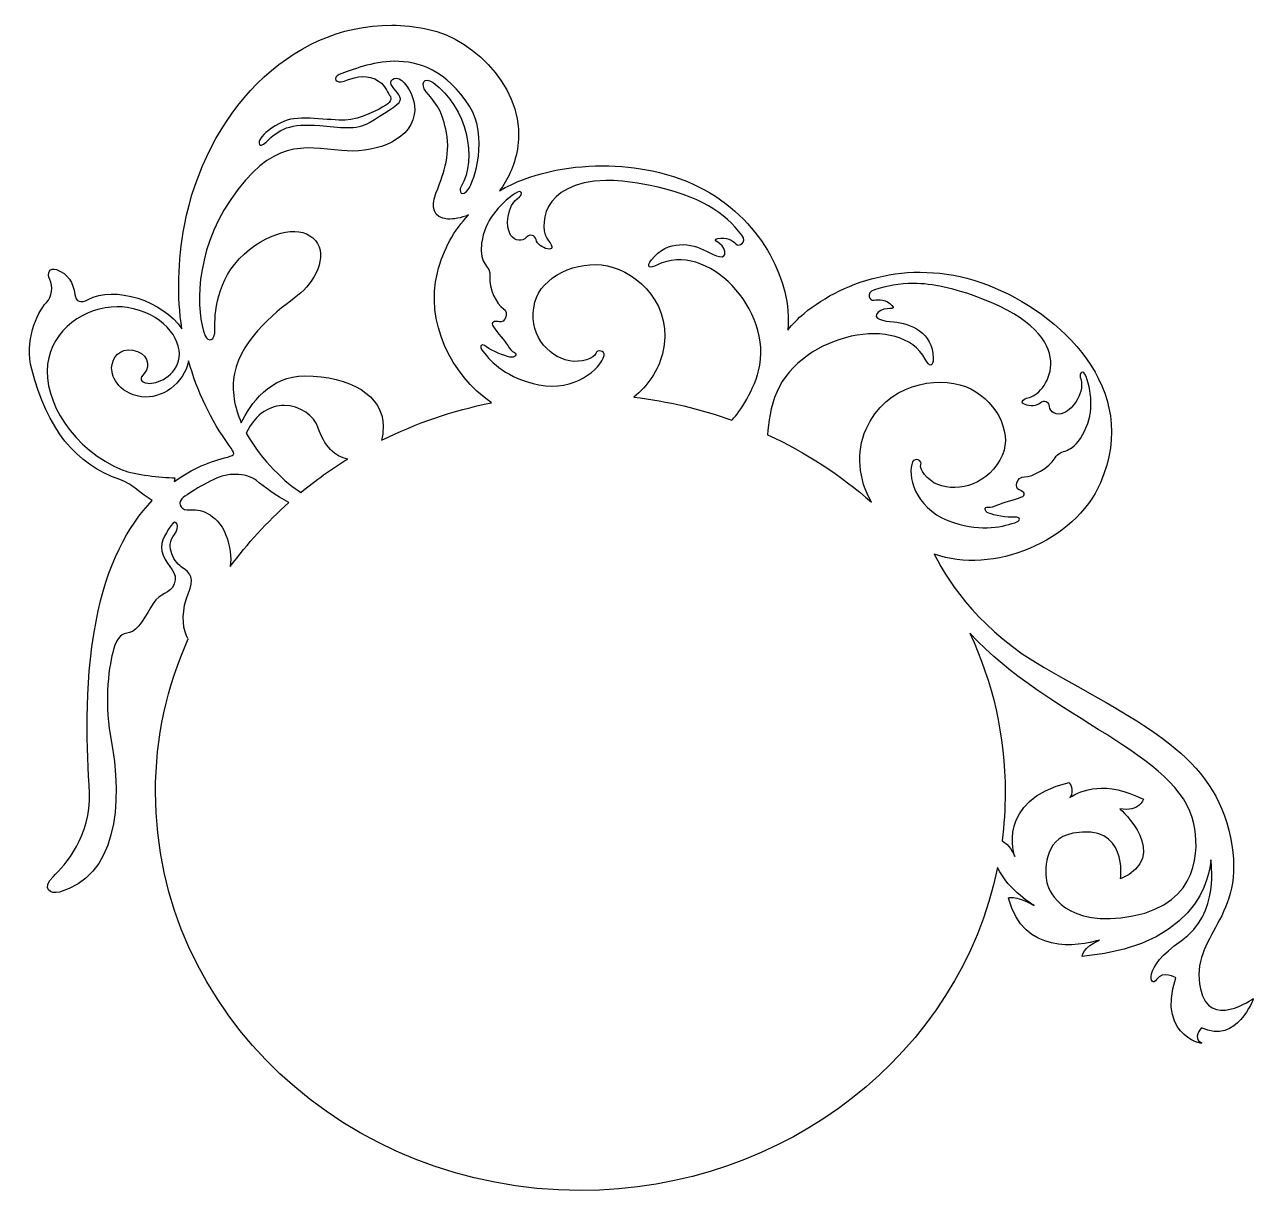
# Model space of a CAD drawing. Header units: centimetres. Extents: x -6.4 to 5.5, y 1.8 to 13.2.
import ezdxf

# ---------------------------------------------------------------- set-up
doc = ezdxf.new("R2010")
doc.units = ezdxf.units.CM
doc.header["$MEASUREMENT"] = 0
doc.layers.add('Layer 1', color=7, linetype='Continuous')

msp = doc.modelspace()

# ---------------------------------------------------------------- linework, layer by layer
at = {"layer": 'Layer 1', "color": 38, "lineweight": 25}
for points, knots in [([(-2.87593, 13.1584), (-3.87918, 13.16483), (-4.68849, 12.28949), (-4.8924, 11.21008), (-4.8924, 11.21008), (-4.95854, 10.86013), (-4.96541, 10.52294), (-4.91758, 10.20536), (-4.91758, 10.20536), (-5.10022, 10.47963), (-5.57488, 10.63048), (-5.8308, 10.49168), (-5.8308, 10.49168), (-5.90035, 10.45377), (-5.95002, 10.46534), (-5.95927, 10.54113), (-5.95927, 10.54113), (-5.97317, 10.65461), (-6.02453, 10.74065), (-6.13879, 10.78167), (-6.13879, 10.78167), (-6.20094, 10.80382), (-6.23546, 10.75192), (-6.20174, 10.6858), (-6.20174, 10.6858), (-6.16821, 10.61977), (-6.18468, 10.51564), (-6.23368, 10.46361), (-6.23368, 10.46361), (-6.33508, 10.3564), (-6.44808, 10.08036), (-6.37869, 9.81237), (-6.37869, 9.81237), (-6.22933, 9.23334), (-5.95074, 8.88861), (-5.52235, 8.74115), (-5.52235, 8.74115), (-5.39184, 8.69625), (-5.32111, 8.60084), (-5.20528, 8.53645), (-5.20528, 8.53645), (-5.44347, 8.2882), (-5.64767, 7.9152), (-5.75247, 7.36093), (-5.75247, 7.36093), (-5.87862, 6.69322), (-5.83478, 6.10689), (-5.81775, 5.69116), (-5.81775, 5.69116), (-5.8005, 5.27539), (-6.05277, 4.99078), (-6.17026, 4.87754), (-6.17026, 4.87754), (-6.28724, 4.76436), (-6.19541, 4.70404), (-6.10988, 4.72747), (-6.10988, 4.72747), (-5.56696, 4.87785), (-5.47832, 5.54945), (-5.61421, 6.26056), (-5.61421, 6.26056), (-5.67715, 6.58975), (-5.62256, 6.95658), (-5.58344, 7.08584), (-5.58344, 7.08584), (-5.54456, 7.2153), (-5.50278, 7.24072), (-5.42676, 7.25254), (-5.42676, 7.25254), (-5.3511, 7.26431), (-5.2617, 7.4247), (-5.19642, 7.53519), (-5.19642, 7.53519), (-5.13169, 7.64547), (-5.0335, 7.61825), (-4.99148, 7.7265), (-4.99148, 7.7265), (-4.94881, 7.83437), (-5.05568, 7.89106), (-5.10059, 8.00311), (-5.10059, 8.00311), (-5.14586, 8.11538), (-5.08587, 8.19936), (-5.02459, 8.28986), (-5.02459, 8.28986), (-4.96334, 8.38052), (-4.93252, 8.27108), (-4.98892, 8.20694), (-4.98892, 8.20694), (-5.09138, 8.09014), (-4.98329, 7.92406), (-4.91058, 7.88154), (-4.91058, 7.88154), (-4.83738, 7.83909), (-4.79083, 7.77463), (-4.85486, 7.62955), (-4.85486, 7.62955), (-4.91926, 7.48484), (-4.91493, 7.31215), (-4.87328, 7.22123), (-4.87328, 7.22123), (-4.86773, 7.20919), (-4.86205, 7.19913), (-4.85626, 7.19078), (-4.85626, 7.19078), (-5.06117, 6.73162), (-5.17427, 6.22767), (-5.17427, 5.69915), (-5.17427, 5.69915), (-5.17427, 3.56153), (-3.32244, 1.82669), (-1.04062, 1.82669), (-1.04062, 1.82669), (0.97365, 1.82669), (2.65303, 3.17843), (3.01913, 4.96585), (3.01913, 4.96585), (3.12672, 4.7399), (3.37654, 4.59683), (3.37654, 4.59683), (3.37654, 4.59683), (3.17224, 4.7087), (3.12405, 4.6696), (3.12405, 4.6696), (3.12405, 4.6696), (3.27522, 4.11351), (3.79698, 4.19933), (4.01233, 4.26106), (4.01233, 4.26106), (3.8476, 4.19234), (3.84096, 4.10236), (3.84097, 4.10236), (3.84097, 4.10236), (5.08567, 4.20658), (5.09295, 5.041), (5.09295, 5.041), (5.09295, 5.041), (5.09295, 5.041), (5.19027, 4.51726), (4.80432, 4.25372), (4.80432, 4.25372), (4.41817, 3.99027), (4.50595, 3.78594), (4.56604, 3.87758), (4.56604, 3.87758), (4.62623, 3.96917), (4.75489, 3.89312), (4.75489, 3.89312), (4.75489, 3.89312), (4.55214, 3.29271), (5.08461, 3.23236), (4.99853, 3.26671), (4.99853, 3.26671), (4.91227, 3.30034), (5.00296, 3.40793), (5.00296, 3.40793), (5.00296, 3.40793), (5.35365, 3.24306), (5.50842, 3.69382), (5.50842, 3.69382), (5.50842, 3.69382), (5.50841, 3.69382), (5.07635, 3.3814), (4.992, 3.7871), (4.992, 3.7871), (4.88161, 4.31867), (5.45192, 4.45615), (5.2853, 5.25801), (5.2853, 5.25801), (5.11844, 6.05966), (4.47223, 6.33949), (3.47096, 6.91331), (3.47096, 6.91331), (2.87137, 7.25702), (2.55757, 7.70854), (2.40223, 8.01563), (2.40223, 8.01563), (2.96786, 7.80962), (3.77051, 8.13358), (4.02049, 8.70919), (4.02049, 8.70919), (4.41987, 9.62777), (3.62641, 10.36283), (2.92238, 10.6329), (2.92238, 10.6329), (2.20067, 10.90984), (1.52859, 10.67922), (1.13695, 10.35586), (1.13695, 10.35586), (1.07718, 10.30655), (1.02406, 10.25197), (0.97678, 10.19413), (0.97678, 10.19413), (0.98745, 10.31593), (0.98114, 10.44195), (0.94974, 10.56553), (0.94974, 10.56553), (0.82974, 11.03857), (0.42273, 11.58483), (-0.33978, 11.74212), (-0.33978, 11.74212), (-0.49087, 11.77331), (-0.65686, 11.79079), (-0.82752, 11.79071), (-0.82752, 11.79071), (-1.16977, 11.79054), (-1.53072, 11.7199), (-1.82771, 11.54822), (-1.82771, 11.54822), (-1.74861, 11.65114), (-1.68468, 11.78469), (-1.65309, 11.95179), (-1.65309, 11.95179), (-1.55225, 12.48521), (-2.0401, 13.02061), (-2.52878, 13.12126), (-2.52878, 13.12126), (-2.64655, 13.1455), (-2.76252, 13.15767), (-2.87593, 13.1584)], [0, 0, 0, 0, 0.01785714, 0.01785714, 0.01785714, 0.01785714, 0.03571429, 0.03571429, 0.03571429, 0.03571429, 0.05357143, 0.05357143, 0.05357143, 0.05357143, 0.07142857, 0.07142857, 0.07142857, 0.07142857, 0.08928571, 0.08928571, 0.08928571, 0.08928571, 0.10714286, 0.10714286, 0.10714286, 0.10714286, 0.125, 0.125, 0.125, 0.125, 0.14285714, 0.14285714, 0.14285714, 0.14285714, 0.16071429, 0.16071429, 0.16071429, 0.16071429, 0.17857143, 0.17857143, 0.17857143, 0.17857143, 0.19642857, 0.19642857, 0.19642857, 0.19642857, 0.21428571, 0.21428571, 0.21428571, 0.21428571, 0.23214286, 0.23214286, 0.23214286, 0.23214286, 0.25, 0.25, 0.25, 0.25, 0.26785714, 0.26785714, 0.26785714, 0.26785714, 0.28571429, 0.28571429, 0.28571429, 0.28571429, 0.30357143, 0.30357143, 0.30357143, 0.30357143, 0.32142857, 0.32142857, 0.32142857, 0.32142857, 0.33928571, 0.33928571, 0.33928571, 0.33928571, 0.35714286, 0.35714286, 0.35714286, 0.35714286, 0.375, 0.375, 0.375, 0.375, 0.39285714, 0.39285714, 0.39285714, 0.39285714, 0.41071429, 0.41071429, 0.41071429, 0.41071429, 0.42857143, 0.42857143, 0.42857143, 0.42857143, 0.44642857, 0.44642857, 0.44642857, 0.44642857, 0.46428571, 0.46428571, 0.46428571, 0.46428571, 0.48214286, 0.48214286, 0.48214286, 0.48214286, 0.5, 0.5, 0.5, 0.5, 0.51785714, 0.51785714, 0.51785714, 0.51785714, 0.53571429, 0.53571429, 0.53571429, 0.53571429, 0.55357143, 0.55357143, 0.55357143, 0.55357143, 0.57142857, 0.57142857, 0.57142857, 0.57142857, 0.58928571, 0.58928571, 0.58928571, 0.58928571, 0.60714286, 0.60714286, 0.60714286, 0.60714286, 0.625, 0.625, 0.625, 0.625, 0.64285714, 0.64285714, 0.64285714, 0.64285714, 0.66071429, 0.66071429, 0.66071429, 0.66071429, 0.67857143, 0.67857143, 0.67857143, 0.67857143, 0.69642857, 0.69642857, 0.69642857, 0.69642857, 0.71428571, 0.71428571, 0.71428571, 0.71428571, 0.73214286, 0.73214286, 0.73214286, 0.73214286, 0.75, 0.75, 0.75, 0.75, 0.76785714, 0.76785714, 0.76785714, 0.76785714, 0.78571429, 0.78571429, 0.78571429, 0.78571429, 0.80357143, 0.80357143, 0.80357143, 0.80357143, 0.82142857, 0.82142857, 0.82142857, 0.82142857, 0.83928571, 0.83928571, 0.83928571, 0.83928571, 0.85714286, 0.85714286, 0.85714286, 0.85714286, 0.875, 0.875, 0.875, 0.875, 0.89285714, 0.89285714, 0.89285714, 0.89285714, 0.91071429, 0.91071429, 0.91071429, 0.91071429, 0.92857143, 0.92857143, 0.92857143, 0.92857143, 0.94642857, 0.94642857, 0.94642857, 0.94642857, 0.96428571, 0.96428571, 0.96428571, 0.96428571, 1, 1, 1, 1]), ([(-2.85215, 12.80752), (-2.60944, 12.81102), (-2.34105, 12.71743), (-2.11868, 12.37026), (-2.11868, 12.37026), (-1.93108, 12.07753), (-2.07277, 11.63946), (-2.13173, 11.56247), (-2.13173, 11.56247), (-2.1905, 11.48497), (-2.23235, 11.53514), (-2.20004, 11.59011), (-2.20004, 11.59011), (-2.04158, 11.85888), (-2.13855, 12.35475), (-2.47259, 12.6013), (-2.47259, 12.6013), (-2.56326, 12.66782), (-2.59971, 12.581), (-2.5409, 12.51234), (-2.5409, 12.51234), (-2.4205, 12.3707), (-2.36932, 12.29127), (-2.33713, 12.07163), (-2.33713, 12.07163), (-2.30495, 11.85208), (-2.40696, 11.62592), (-2.45067, 11.51108), (-2.45067, 11.51108), (-2.49425, 11.3963), (-2.47159, 11.28199), (-2.33317, 11.27399), (-2.33317, 11.27399), (-2.27283, 11.27059), (-2.20157, 11.28344), (-2.128, 11.31351), (-2.128, 11.31351), (-2.26718, 11.16676), (-2.37394, 10.98158), (-2.43179, 10.75188), (-2.43179, 10.75188), (-2.55039, 10.28179), (-2.3006, 9.75827), (-1.90558, 9.48675), (-1.90558, 9.48675), (-2.28365, 9.41126), (-2.64247, 9.28723), (-2.97455, 9.12205), (-2.97455, 9.12205), (-2.9654, 9.15874), (-2.96007, 9.20243), (-2.95963, 9.25484), (-2.95963, 9.25484), (-2.95709, 9.55923), (-3.28119, 9.74542), (-3.71968, 9.74867), (-3.71968, 9.74867), (-4.05818, 9.75135), (-4.25406, 9.47213), (-4.33984, 9.29198), (-4.33984, 9.29198), (-4.40516, 9.44273), (-4.43727, 9.60604), (-4.40629, 9.77026), (-4.40629, 9.77026), (-4.33871, 10.12723), (-3.95462, 10.40546), (-3.79149, 10.5299), (-3.79149, 10.5299), (-3.6282, 10.65399), (-3.49072, 10.91474), (-3.6171, 11.06432), (-3.6171, 11.06432), (-3.74338, 11.21399), (-4.03704, 11.17801), (-4.31163, 10.93261), (-4.31163, 10.93261), (-4.58628, 10.68666), (-4.60069, 10.33903), (-4.59607, 10.20774), (-4.59607, 10.20774), (-4.59125, 10.07621), (-4.6646, 10.07748), (-4.69003, 10.13799), (-4.69003, 10.13799), (-4.78466, 10.36174), (-4.79536, 10.94688), (-4.44849, 11.45515), (-4.44849, 11.45515), (-4.0374, 12.05748), (-3.74182, 11.97631), (-3.3632, 11.9397), (-3.3632, 11.9397), (-3.07657, 11.91173), (-2.70917, 12.01193), (-2.65677, 12.28886), (-2.65677, 12.28886), (-2.63439, 12.40788), (-2.68769, 12.51494), (-2.75329, 12.5972), (-2.75329, 12.5972), (-2.81858, 12.67916), (-2.90783, 12.63571), (-2.88106, 12.58252), (-2.88106, 12.58252), (-2.85444, 12.52869), (-2.77683, 12.47157), (-2.79246, 12.42662), (-2.79246, 12.42662), (-2.80842, 12.38197), (-2.96552, 12.29039), (-3.09066, 12.21328), (-3.09066, 12.21328), (-3.21555, 12.13597), (-3.39438, 12.16545), (-3.5749, 12.1824), (-3.5749, 12.1824), (-3.86558, 12.20888), (-3.97201, 12.14733), (-4.09854, 12.02218), (-4.09854, 12.02218), (-4.17072, 11.95093), (-4.18013, 12.01837), (-4.15006, 12.06019), (-4.15006, 12.06019), (-4.12009, 12.10212), (-4.05685, 12.16481), (-3.92018, 12.2258), (-3.92018, 12.2258), (-3.78328, 12.28698), (-3.4775, 12.23098), (-3.3294, 12.23487), (-3.3294, 12.23487), (-3.18158, 12.23886), (-2.9923, 12.34399), (-2.93398, 12.38019), (-2.93398, 12.38019), (-2.87575, 12.41625), (-2.87529, 12.45747), (-2.89971, 12.48297), (-2.89971, 12.48297), (-2.92439, 12.50882), (-2.93199, 12.58591), (-3.04053, 12.63585), (-3.04053, 12.63585), (-3.14894, 12.68524), (-3.25914, 12.64606), (-3.33872, 12.61426), (-3.33872, 12.61426), (-3.41852, 12.58274), (-3.45668, 12.65274), (-3.38558, 12.67904), (-3.38558, 12.67904), (-3.26063, 12.72569), (-3.0663, 12.80442), (-2.85215, 12.80752)], [0, 0, 0, 0, 0.025, 0.025, 0.025, 0.025, 0.05, 0.05, 0.05, 0.05, 0.075, 0.075, 0.075, 0.075, 0.1, 0.1, 0.1, 0.1, 0.125, 0.125, 0.125, 0.125, 0.15, 0.15, 0.15, 0.15, 0.175, 0.175, 0.175, 0.175, 0.2, 0.2, 0.2, 0.2, 0.225, 0.225, 0.225, 0.225, 0.25, 0.25, 0.25, 0.25, 0.275, 0.275, 0.275, 0.275, 0.3, 0.3, 0.3, 0.3, 0.325, 0.325, 0.325, 0.325, 0.35, 0.35, 0.35, 0.35, 0.375, 0.375, 0.375, 0.375, 0.4, 0.4, 0.4, 0.4, 0.425, 0.425, 0.425, 0.425, 0.45, 0.45, 0.45, 0.45, 0.475, 0.475, 0.475, 0.475, 0.5, 0.5, 0.5, 0.5, 0.525, 0.525, 0.525, 0.525, 0.55, 0.55, 0.55, 0.55, 0.575, 0.575, 0.575, 0.575, 0.6, 0.6, 0.6, 0.6, 0.625, 0.625, 0.625, 0.625, 0.65, 0.65, 0.65, 0.65, 0.675, 0.675, 0.675, 0.675, 0.7, 0.7, 0.7, 0.7, 0.725, 0.725, 0.725, 0.725, 0.75, 0.75, 0.75, 0.75, 0.775, 0.775, 0.775, 0.775, 0.8, 0.8, 0.8, 0.8, 0.825, 0.825, 0.825, 0.825, 0.85, 0.85, 0.85, 0.85, 0.875, 0.875, 0.875, 0.875, 0.9, 0.9, 0.9, 0.9, 0.925, 0.925, 0.925, 0.925, 0.95, 0.95, 0.95, 0.95, 1, 1, 1, 1]), ([(-0.79232, 11.64798), (-0.78215, 11.64812), (-0.7718, 11.64807), (-0.76131, 11.64798), (-0.76131, 11.64798), (-0.65149, 11.64703), (-0.52419, 11.63322), (-0.37709, 11.60285), (-0.37709, 11.60285), (0.13773, 11.49683), (0.36282, 11.33543), (0.53218, 11.11572), (0.53218, 11.11572), (0.5838, 11.04812), (0.50244, 10.99716), (0.47319, 11.0315), (0.47319, 11.0315), (0.44429, 11.06568), (0.37849, 11.10173), (0.2988, 11.08419), (0.2988, 11.08419), (0.21945, 11.06674), (0.3513, 11.04529), (0.36688, 10.95722), (0.36688, 10.95722), (0.38227, 10.86939), (0.26884, 10.91524), (0.18642, 10.96046), (0.18642, 10.96046), (0.04587, 11.03773), (-0.19196, 11.08105), (-0.34701, 10.87819), (-0.34701, 10.87819), (-0.40315, 10.80487), (-0.37017, 10.78686), (-0.29129, 10.82702), (-0.29129, 10.82702), (0.18468, 11.07017), (0.84462, 10.39505), (0.69375, 9.7979), (0.69375, 9.7979), (0.63901, 9.57992), (0.47663, 9.35229), (0.43263, 9.31833), (0.43263, 9.31833), (0.1306, 9.42639), (-0.18839, 9.50208), (-0.51954, 9.54116), (-0.51954, 9.54116), (-0.38234, 9.65396), (-0.28328, 9.79912), (-0.24163, 9.96438), (-0.24163, 9.96438), (-0.12507, 10.42702), (-0.47976, 10.7566), (-0.77716, 10.81795), (-0.77716, 10.81795), (-1.07419, 10.87939), (-1.42122, 10.70937), (-1.48289, 10.46555), (-1.48289, 10.46555), (-1.55835, 10.16569), (-1.36233, 9.93913), (-1.14716, 9.89464), (-1.14716, 9.89464), (-1.03626, 9.87193), (-0.9021, 9.92362), (-0.8914, 9.96654), (-0.8914, 9.96654), (-0.88071, 10.00964), (-0.79774, 9.99235), (-0.80934, 9.94581), (-0.80934, 9.94581), (-0.84173, 9.8167), (-1.09855, 9.59084), (-1.44349, 9.66187), (-1.44349, 9.66187), (-1.75619, 9.72635), (-1.90184, 9.87438), (-1.99068, 9.98965), (-1.99068, 9.98965), (-2.02512, 10.03419), (-2.0111, 10.07319), (-1.95478, 10.03132), (-1.95478, 10.03132), (-1.89883, 9.98971), (-1.7774, 9.94167), (-1.72606, 9.93135), (-1.72606, 9.93135), (-1.67435, 9.92064), (-1.65159, 9.96129), (-1.68176, 9.97496), (-1.68176, 9.97496), (-1.71147, 9.98872), (-1.72667, 10.01044), (-1.74704, 10.04493), (-1.74704, 10.04493), (-1.7676, 10.07932), (-1.85184, 10.17595), (-1.88553, 10.22436), (-1.88553, 10.22436), (-1.91923, 10.27277), (-1.87417, 10.28593), (-1.82724, 10.27273), (-1.82724, 10.27273), (-1.78079, 10.25939), (-1.72514, 10.36467), (-1.79018, 10.40466), (-1.79018, 10.40466), (-1.85503, 10.44448), (-1.93267, 10.59985), (-1.92027, 10.7143), (-1.92027, 10.7143), (-1.90803, 10.82876), (-2.03299, 10.81301), (-2.00094, 11.04036), (-2.00094, 11.04036), (-1.9696, 11.26041), (-1.83479, 11.41021), (-1.67477, 11.5236), (-1.67477, 11.5236), (-1.60902, 11.57014), (-1.59864, 11.51164), (-1.6335, 11.48862), (-1.6335, 11.48862), (-1.76519, 11.4021), (-1.76849, 11.19501), (-1.7186, 11.11766), (-1.7186, 11.11766), (-1.67693, 11.05239), (-1.601, 11.05574), (-1.56659, 11.09391), (-1.56659, 11.09391), (-1.53182, 11.13208), (-1.48109, 11.11777), (-1.47123, 11.07426), (-1.47123, 11.07426), (-1.46119, 11.0306), (-1.40831, 10.99333), (-1.36049, 10.98357), (-1.36049, 10.98357), (-1.31314, 10.97372), (-1.29781, 11.00079), (-1.35116, 11.06281), (-1.35116, 11.06281), (-1.44946, 11.1771), (-1.433, 11.63912), (-0.79232, 11.64798)], [0, 0, 0, 0, 0.02631579, 0.02631579, 0.02631579, 0.02631579, 0.05263158, 0.05263158, 0.05263158, 0.05263158, 0.07894737, 0.07894737, 0.07894737, 0.07894737, 0.10526316, 0.10526316, 0.10526316, 0.10526316, 0.13157895, 0.13157895, 0.13157895, 0.13157895, 0.15789474, 0.15789474, 0.15789474, 0.15789474, 0.18421053, 0.18421053, 0.18421053, 0.18421053, 0.21052632, 0.21052632, 0.21052632, 0.21052632, 0.23684211, 0.23684211, 0.23684211, 0.23684211, 0.26315789, 0.26315789, 0.26315789, 0.26315789, 0.28947368, 0.28947368, 0.28947368, 0.28947368, 0.31578947, 0.31578947, 0.31578947, 0.31578947, 0.34210526, 0.34210526, 0.34210526, 0.34210526, 0.36842105, 0.36842105, 0.36842105, 0.36842105, 0.39473684, 0.39473684, 0.39473684, 0.39473684, 0.42105263, 0.42105263, 0.42105263, 0.42105263, 0.44736842, 0.44736842, 0.44736842, 0.44736842, 0.47368421, 0.47368421, 0.47368421, 0.47368421, 0.5, 0.5, 0.5, 0.5, 0.52631579, 0.52631579, 0.52631579, 0.52631579, 0.55263158, 0.55263158, 0.55263158, 0.55263158, 0.57894737, 0.57894737, 0.57894737, 0.57894737, 0.60526316, 0.60526316, 0.60526316, 0.60526316, 0.63157895, 0.63157895, 0.63157895, 0.63157895, 0.65789474, 0.65789474, 0.65789474, 0.65789474, 0.68421053, 0.68421053, 0.68421053, 0.68421053, 0.71052632, 0.71052632, 0.71052632, 0.71052632, 0.73684211, 0.73684211, 0.73684211, 0.73684211, 0.76315789, 0.76315789, 0.76315789, 0.76315789, 0.78947368, 0.78947368, 0.78947368, 0.78947368, 0.81578947, 0.81578947, 0.81578947, 0.81578947, 0.84210526, 0.84210526, 0.84210526, 0.84210526, 0.86842105, 0.86842105, 0.86842105, 0.86842105, 0.89473684, 0.89473684, 0.89473684, 0.89473684, 0.92105263, 0.92105263, 0.92105263, 0.92105263, 0.94736842, 0.94736842, 0.94736842, 0.94736842, 1, 1, 1, 1]), ([(2.20243, 10.64715), (2.3825, 10.64638), (2.5924, 10.60429), (2.86642, 10.49902), (2.86642, 10.49902), (3.85661, 10.11924), (3.50765, 9.58755), (3.32875, 9.53879), (3.32875, 9.53879), (3.2466, 9.51641), (3.24238, 9.48597), (3.28725, 9.46883), (3.28725, 9.46883), (3.33244, 9.45137), (3.39883, 9.45377), (3.43413, 9.48416), (3.43413, 9.48416), (3.46919, 9.51453), (3.51957, 9.49936), (3.52435, 9.44961), (3.52435, 9.44961), (3.52884, 9.40006), (3.58918, 9.35682), (3.66378, 9.38807), (3.66378, 9.38807), (3.75259, 9.42484), (3.8783, 9.59613), (3.82418, 9.73701), (3.82418, 9.73701), (3.80991, 9.7744), (3.85471, 9.81678), (3.87967, 9.74371), (3.87967, 9.74371), (3.94032, 9.56575), (3.95763, 9.37153), (3.84679, 9.17473), (3.84679, 9.17473), (3.73202, 8.97159), (3.63942, 9.0508), (3.57844, 8.9506), (3.57844, 8.9506), (3.5176, 8.85032), (3.3578, 8.7645), (3.28002, 8.76641), (3.28002, 8.76641), (3.20198, 8.76828), (3.18219, 8.6526), (3.22849, 8.6388), (3.22849, 8.6388), (3.27509, 8.62464), (3.30382, 8.58989), (3.24621, 8.56819), (3.24621, 8.56819), (3.18861, 8.54649), (3.05986, 8.51221), (3.0217, 8.49499), (3.0217, 8.49499), (2.98364, 8.47761), (2.95732, 8.46777), (2.92447, 8.47232), (2.92447, 8.47232), (2.8913, 8.47718), (2.88483, 8.4319), (2.9338, 8.41315), (2.9338, 8.41315), (2.98222, 8.39429), (3.11143, 8.36892), (3.18303, 8.37321), (3.18303, 8.37321), (3.2551, 8.37751), (3.24234, 8.33823), (3.18653, 8.32009), (3.18653, 8.32009), (3.04232, 8.273), (2.83154, 8.22917), (2.53559, 8.34276), (2.53559, 8.34276), (2.20919, 8.46814), (2.13883, 8.7899), (2.1924, 8.91281), (2.1924, 8.91281), (2.21177, 8.95707), (2.29058, 8.927), (2.2726, 8.88604), (2.2726, 8.88604), (2.25473, 8.84521), (2.33257, 8.73148), (2.43744, 8.69105), (2.43744, 8.69105), (2.64115, 8.61299), (2.94199, 8.69416), (3.06623, 8.97975), (3.06623, 8.97975), (3.16698, 9.21213), (2.98841, 9.53599), (2.70718, 9.64373), (2.70718, 9.64373), (2.4257, 9.75174), (1.93095, 9.67071), (1.7394, 9.23001), (1.7394, 9.23001), (1.6404, 9.00218), (1.66549, 8.74482), (1.79116, 8.51939), (1.79116, 8.51939), (1.49294, 8.78245), (1.15317, 9.00451), (0.78188, 9.17581), (0.78188, 9.17581), (0.78675, 9.28718), (0.81043, 9.45343), (0.87047, 9.59126), (0.87047, 9.59126), (1.11736, 10.16031), (2.07626, 10.3618), (2.31503, 9.90954), (2.31503, 9.90954), (2.3547, 9.8347), (2.39291, 9.83196), (2.39244, 9.92185), (2.39244, 9.92185), (2.39135, 10.17038), (2.16979, 10.26141), (2.00682, 10.27295), (2.00682, 10.27295), (1.91131, 10.27978), (1.78982, 10.30274), (1.8569, 10.36644), (1.8569, 10.36644), (1.92428, 10.43023), (2.04556, 10.37774), (1.99143, 10.43424), (1.99143, 10.43424), (1.93708, 10.49099), (1.86096, 10.49629), (1.8161, 10.48369), (1.8161, 10.48369), (1.77087, 10.47114), (1.73589, 10.55624), (1.82007, 10.5841), (1.82007, 10.5841), (1.94034, 10.62336), (2.06237, 10.64775), (2.20243, 10.64715)], [0, 0, 0, 0, 0.02702703, 0.02702703, 0.02702703, 0.02702703, 0.05405405, 0.05405405, 0.05405405, 0.05405405, 0.08108108, 0.08108108, 0.08108108, 0.08108108, 0.10810811, 0.10810811, 0.10810811, 0.10810811, 0.13513514, 0.13513514, 0.13513514, 0.13513514, 0.16216216, 0.16216216, 0.16216216, 0.16216216, 0.18918919, 0.18918919, 0.18918919, 0.18918919, 0.21621622, 0.21621622, 0.21621622, 0.21621622, 0.24324324, 0.24324324, 0.24324324, 0.24324324, 0.27027027, 0.27027027, 0.27027027, 0.27027027, 0.2972973, 0.2972973, 0.2972973, 0.2972973, 0.32432432, 0.32432432, 0.32432432, 0.32432432, 0.35135135, 0.35135135, 0.35135135, 0.35135135, 0.37837838, 0.37837838, 0.37837838, 0.37837838, 0.40540541, 0.40540541, 0.40540541, 0.40540541, 0.43243243, 0.43243243, 0.43243243, 0.43243243, 0.45945946, 0.45945946, 0.45945946, 0.45945946, 0.48648649, 0.48648649, 0.48648649, 0.48648649, 0.51351351, 0.51351351, 0.51351351, 0.51351351, 0.54054054, 0.54054054, 0.54054054, 0.54054054, 0.56756757, 0.56756757, 0.56756757, 0.56756757, 0.59459459, 0.59459459, 0.59459459, 0.59459459, 0.62162162, 0.62162162, 0.62162162, 0.62162162, 0.64864865, 0.64864865, 0.64864865, 0.64864865, 0.67567568, 0.67567568, 0.67567568, 0.67567568, 0.7027027, 0.7027027, 0.7027027, 0.7027027, 0.72972973, 0.72972973, 0.72972973, 0.72972973, 0.75675676, 0.75675676, 0.75675676, 0.75675676, 0.78378378, 0.78378378, 0.78378378, 0.78378378, 0.81081081, 0.81081081, 0.81081081, 0.81081081, 0.83783784, 0.83783784, 0.83783784, 0.83783784, 0.86486486, 0.86486486, 0.86486486, 0.86486486, 0.89189189, 0.89189189, 0.89189189, 0.89189189, 0.91891892, 0.91891892, 0.91891892, 0.91891892, 0.94594595, 0.94594595, 0.94594595, 0.94594595, 1, 1, 1, 1]), ([(-5.54753, 10.42043), (-5.51501, 10.42052), (-5.48239, 10.41825), (-5.45031, 10.41352), (-5.45031, 10.41352), (-5.10842, 10.36304), (-4.921, 10.11268), (-4.94369, 9.92832), (-4.94369, 9.92832), (-4.96651, 9.7439), (-5.16652, 9.66412), (-5.24864, 9.67634), (-5.24864, 9.67634), (-5.33065, 9.68838), (-5.33108, 9.72342), (-5.28315, 9.77307), (-5.28315, 9.77307), (-5.20996, 9.84921), (-5.26215, 9.97957), (-5.39459, 9.99915), (-5.39459, 9.99915), (-5.52674, 10.01865), (-5.5898, 9.92297), (-5.59999, 9.84152), (-5.59999, 9.84152), (-5.60982, 9.75993), (-5.54815, 9.58069), (-5.31112, 9.5457), (-5.31112, 9.5457), (-5.11676, 9.51709), (-4.89709, 9.67268), (-4.8516, 9.89421), (-4.8516, 9.89421), (-4.76958, 9.59709), (-4.63665, 9.32108), (-4.45712, 9.07282), (-4.45712, 9.07282), (-4.39882, 8.9922), (-4.3941, 8.97769), (-4.47134, 8.95902), (-4.47134, 8.95902), (-4.63739, 8.91921), (-4.81773, 8.84635), (-4.99102, 8.72236), (-4.99102, 8.72236), (-4.99102, 8.72236), (-4.98589, 8.7554), (-4.98589, 8.7554), (-4.98589, 8.7554), (-5.1239, 8.76301), (-5.37437, 8.78472), (-5.49181, 8.83205), (-5.49181, 8.83205), (-5.97532, 9.02645), (-6.26801, 9.507), (-6.22412, 9.86376), (-6.22412, 9.86376), (-6.18277, 10.19818), (-5.86195, 10.41949), (-5.54753, 10.42043)], [0, 0, 0, 0, 0.0625, 0.0625, 0.0625, 0.0625, 0.125, 0.125, 0.125, 0.125, 0.1875, 0.1875, 0.1875, 0.1875, 0.25, 0.25, 0.25, 0.25, 0.3125, 0.3125, 0.3125, 0.3125, 0.375, 0.375, 0.375, 0.375, 0.4375, 0.4375, 0.4375, 0.4375, 0.5, 0.5, 0.5, 0.5, 0.5625, 0.5625, 0.5625, 0.5625, 0.625, 0.625, 0.625, 0.625, 0.6875, 0.6875, 0.6875, 0.6875, 0.75, 0.75, 0.75, 0.75, 0.8125, 0.8125, 0.8125, 0.8125, 0.875, 0.875, 0.875, 0.875, 1, 1, 1, 1]), ([(-3.92298, 9.46106), (-3.76708, 9.46015), (-3.62718, 9.3553), (-3.59332, 9.24815), (-3.59332, 9.24815), (-3.53628, 9.06668), (-3.42531, 8.9595), (-3.30422, 8.93937), (-3.30422, 8.93937), (-3.46412, 8.84106), (-3.61631, 8.73259), (-3.75978, 8.61505), (-3.75978, 8.61505), (-3.89871, 8.70089), (-4.14235, 8.91956), (-4.29112, 9.19244), (-4.29112, 9.19244), (-4.19145, 9.39132), (-4.05182, 9.4618), (-3.92298, 9.46106)], [0, 0, 0, 0, 0.16666667, 0.16666667, 0.16666667, 0.16666667, 0.33333333, 0.33333333, 0.33333333, 0.33333333, 0.5, 0.5, 0.5, 0.5, 0.66666667, 0.66666667, 0.66666667, 0.66666667, 1, 1, 1, 1]), ([(-4.39557, 8.79038), (-4.31999, 8.79011), (-4.24291, 8.77266), (-4.19063, 8.72971), (-4.19063, 8.72971), (-4.11717, 8.66939), (-3.99938, 8.5813), (-3.87659, 8.51572), (-3.87659, 8.51572), (-4.08916, 8.32778), (-4.28052, 8.11915), (-4.44686, 7.89298), (-4.44686, 7.89298), (-4.4342, 7.98671), (-4.44572, 8.09084), (-4.48952, 8.20003), (-4.48952, 8.20003), (-4.57955, 8.4249), (-4.75788, 8.45485), (-4.84064, 8.44468), (-4.84064, 8.44468), (-4.92349, 8.43418), (-4.95478, 8.50228), (-4.9248, 8.54422), (-4.9248, 8.54422), (-4.89488, 8.5861), (-4.64606, 8.73376), (-4.54408, 8.76814), (-4.54408, 8.76814), (-4.50564, 8.78076), (-4.45888, 8.7889), (-4.41072, 8.79017), (-4.41072, 8.79017), (-4.4057, 8.7903), (-4.4006, 8.7904), (-4.39557, 8.79038)], [0, 0, 0, 0, 0.1, 0.1, 0.1, 0.1, 0.2, 0.2, 0.2, 0.2, 0.3, 0.3, 0.3, 0.3, 0.4, 0.4, 0.4, 0.4, 0.5, 0.5, 0.5, 0.5, 0.6, 0.6, 0.6, 0.6, 0.7, 0.7, 0.7, 0.7, 0.8, 0.8, 0.8, 0.8, 1, 1, 1, 1]), ([(2.74985, 7.24563), (3.53572, 6.39937), (4.78628, 6.08012), (4.92975, 5.39145), (4.92975, 5.39145), (4.97971, 5.15008), (4.98818, 4.61953), (4.3357, 4.49664), (4.3357, 4.49664), (3.68298, 4.37331), (3.51944, 4.72408), (3.49941, 4.82054), (3.49941, 4.82054), (3.47944, 4.91729), (3.45654, 5.24431), (3.75027, 5.2999), (3.75027, 5.2999), (4.2943, 5.4023), (4.21563, 4.85552), (4.21563, 4.85552), (4.21563, 4.85552), (4.72247, 5.08139), (4.20958, 5.53702), (4.20957, 5.53699), (4.20957, 5.53699), (4.39786, 5.50213), (4.43875, 5.63048), (4.43875, 5.63048), (4.43875, 5.63048), (4.07231, 5.81677), (3.8326, 5.72079), (3.72346, 5.64862), (3.72346, 5.64862), (3.77254, 5.71936), (3.71507, 5.79481), (3.71507, 5.79481), (3.71507, 5.79481), (2.99399, 5.61869), (3.18676, 5.07274), (3.18676, 5.07274), (3.18676, 5.07274), (3.153, 5.15752), (3.1041, 5.20275), (3.06226, 5.22691), (3.06226, 5.22691), (3.08239, 5.38173), (3.09304, 5.53927), (3.09304, 5.69915), (3.09304, 5.69915), (3.09304, 6.2488), (2.97054, 6.77183), (2.74985, 7.24563)], [0, 0, 0, 0, 0.07142857, 0.07142857, 0.07142857, 0.07142857, 0.14285714, 0.14285714, 0.14285714, 0.14285714, 0.21428571, 0.21428571, 0.21428571, 0.21428571, 0.28571429, 0.28571429, 0.28571429, 0.28571429, 0.35714286, 0.35714286, 0.35714286, 0.35714286, 0.42857143, 0.42857143, 0.42857143, 0.42857143, 0.5, 0.5, 0.5, 0.5, 0.57142857, 0.57142857, 0.57142857, 0.57142857, 0.64285714, 0.64285714, 0.64285714, 0.64285714, 0.71428571, 0.71428571, 0.71428571, 0.71428571, 0.78571429, 0.78571429, 0.78571429, 0.78571429, 0.85714286, 0.85714286, 0.85714286, 0.85714286, 1, 1, 1, 1])]:
    msp.add_open_spline(points, degree=3, knots=knots, dxfattribs=at)

doc.saveas('drawing.dxf')
